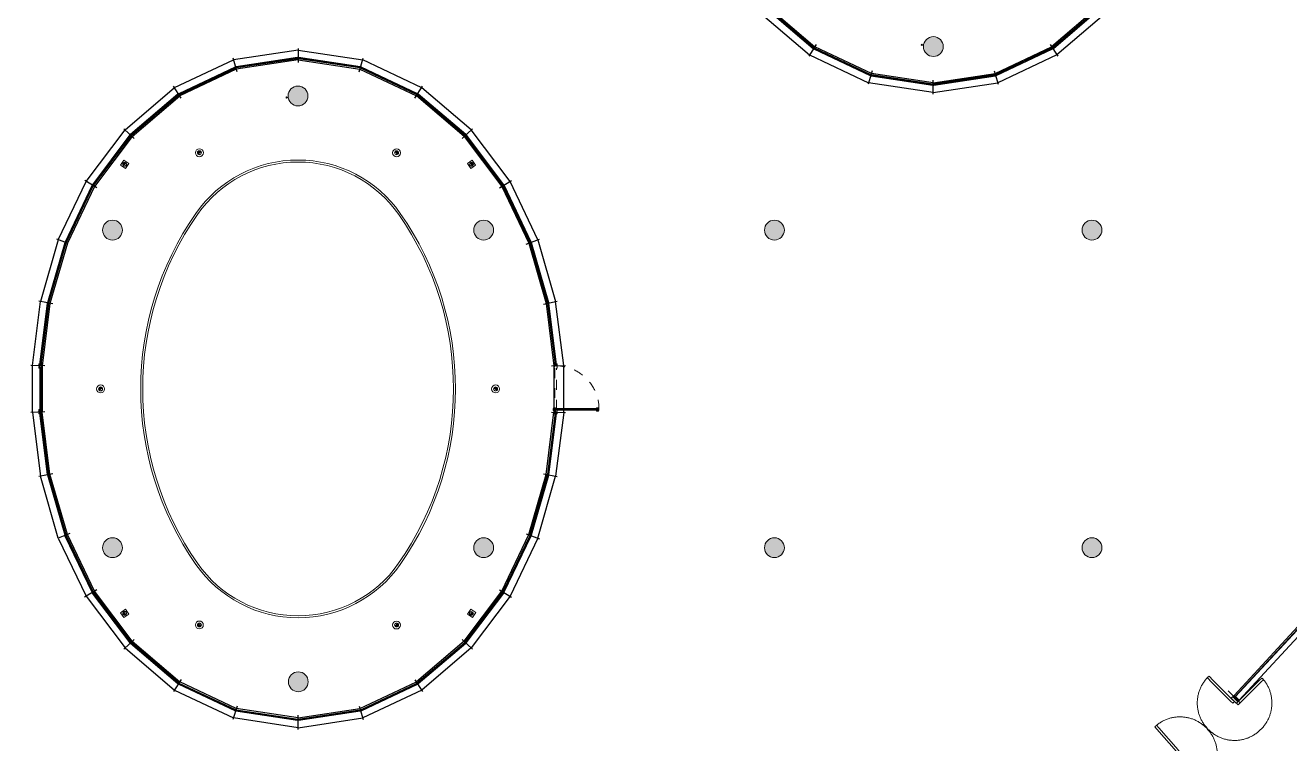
# Model space of a CAD drawing. Header units: centimetres. Extents: x 139057 to 200038, y 34824 to 80516.
# Drawn here: x 169900 to 173085, y 50234 to 52044 of the extents above; entities that cross this region are included whole.
import ezdxf

# ---------------------------------------------------------------- set-up
doc = ezdxf.new("R2010")
doc.units = ezdxf.units.CM
doc.header["$LTSCALE"] = 100
doc.linetypes.add('CENTER', pattern=[7, 4, -1, 1, -1])
doc.linetypes.add('HIDDEN', pattern=[0.5, 0.25, -0.25])
doc.layers.get('0').update_dxf_attribs({"lineweight": 0})
for name, color, linetype, lineweight in [('410_STRUTTURE_001-AM_0', 7, 'Continuous', 0), ('440_SIMBOLI_001-AM_0', 31, 'Continuous', 0), ('441_SERRAMENTI_001-AM_0', 1, 'Continuous', 0)]:
    doc.layers.add(name, color=color, linetype=linetype, lineweight=lineweight)
doc.layers.add('A-SE', color=252, linetype='Continuous')

# ---------------------------------------------------------------- blocks, each defined once
blk = doc.blocks.new('P1 OPEN SPACE$0$GLAZING-1589')
for p, q in [((10, -19), (10, 19)), ((10, 14), (1579, 14)), ((10, 13), (1579, 13)), ((10, 8), (1579, 8)), ((1579, -19), (1579, 19)), ((10, -8), (1579, -8)), ((10, -13), (1579, -13)), ((10, -14), (1579, -14))]:
    blk.add_line(p, q)
for points in [[(0, 19), (10, 19), (10, -19), (0, -19)], [(10, -19), (1579, -19), (1579, 19), (10, 19)], [(25, 8), (25, -8), (19, -8), (15, -4), (15, 4), (19, 8)], [(1564, 8), (1564, -8), (1570, -8), (1574, -4), (1574, 4), (1570, 8)], [(1579, 19), (1589, 19), (1589, -19), (1579, -19)]]:
    blk.add_lwpolyline(points, close=True)
blk = doc.blocks.new('P1 OPEN SPACE$0$glazing-door+frame')
for p, q in [((1774, 1029), (1640, -39)), ((1776, 1029), (1641, -39)), ((1781, 1028), (1646, -40)), ((1796, 1026), (1662, -42)), ((1801, 1026), (1667, -43)), ((1803, 1026), (1669, -43)), ((1769, 1030), (1809, 1035)), ((1769, 1030), (1809, 1035)), ((1770, 1040), (1808, 1025)), ((1770, 1040), (1808, 1025)), ((1793, 1000), (1777, 1002)), ((1793, 1000), (1777, 1002)), ((1784, 993), (1786, 1009)), ((1784, 993), (1786, 1009)), ((10, 14), (1562, 14)), ((10, 13), (1562, 13)), ((10, 8), (1562, 8)), ((1562, 19), (1572, -19)), ((1572, 19), (1562, -19)), ((10, -8), (1562, -8)), ((10, -13), (1562, -13)), ((10, -14), (1562, -14)), ((1634, -48), (1674, -43)), ((1635, -39), (1672, -53)), ((1666, -15), (1650, -13)), ((1659, -6), (1657, -22)), ((2782, -134), (2762, -168)), ((2772, -132), (2772, -171)), ((4277, -550), (2773, -166)), ((4278, -549), (2774, -165)), ((4279, -544), (2775, -160)), ((4283, -529), (2779, -145)), ((4284, -523), (2780, -139)), ((4284, -524), (2780, -140))]:
    blk.add_line(p, q)
for points in [[(1674, -43), (1635, -39), (1769, 1030), (1808, 1025)], [(1808, 1025), (1809, 1035), (1770, 1040), (1769, 1030)], [(1808, 1025), (1809, 1035), (1770, 1040), (1769, 1030)], [(1792, 1022), (1784, 1023), (1779, 1019), (1779, 1013), (1795, 1011), (1795, 1017)], [(1792, 1022), (1784, 1023), (1779, 1019), (1779, 1013), (1795, 1011), (1795, 1017)], [(0, 19), (10, 19), (10, -19), (0, -19)], [(10, 19), (1562, 19), (1562, -19), (10, -19)], [(25, 8), (25, -8), (19, -8), (15, -4), (15, 4), (19, 8)], [(1547, 8), (1547, -8), (1553, -8), (1557, -4), (1557, 4), (1553, 8)], [(1572, -19), (1562, -19), (1562, 19), (1572, 19)], [(1674, -43), (1672, -53), (1634, -48), (1635, -39)], [(1659, -36), (1651, -35), (1648, -31), (1648, -25), (1664, -27), (1663, -33)], [(2762, -168), (2772, -171), (2782, -134), (2772, -132)], [(4286, -518), (2782, -134), (2772, -171), (4276, -555)], [(2793, -148), (2789, -164), (2784, -162), (2781, -158), (2783, -150), (2788, -147)], [(4268, -525), (4264, -540), (4270, -542), (4275, -539), (4277, -531), (4274, -526)], [(4295, -520), (4286, -518), (4276, -555), (4286, -557)]]:
    blk.add_lwpolyline(points, close=True)
for points in [[(1746, 1012), (1752, 1057), (1767, 1055), (1768, 1065, -0.032948), (1776, 1066), (1791, 1065), (1787, 1058), (1797, 1056), (1796, 1064), (1810, 1062, -0.032943), (1818, 1058), (1816, 1049), (1831, 1047), (1826, 1003), (1811, 1004), (1815, 1034), (1765, 1040), (1761, 1011)], [(1750, 1015), (1755, 1054), (1769, 1052), (1771, 1062, -0.022866), (1776, 1063), (1786, 1062), (1783, 1055), (1801, 1053), (1799, 1060), (1810, 1059, -0.022861), (1814, 1057), (1813, 1046), (1828, 1045), (1823, 1006), (1814, 1007), (1818, 1037), (1762, 1044), (1759, 1014)], [(1549, 40), (1594, 34), (1592, 19), (1597, 19, 0.090501), (1589, -3), (1583, 0), (1581, -10), (1589, -8, 0.090496), (1591, -31), (1586, -30), (1584, -45), (1539, -40), (1541, -25), (1572, -25), (1572, 25), (1548, 25)], [(1552, 36), (1591, 31), (1589, 17), (1592, 16, 0.05881), (1587, 1), (1580, 5), (1578, -13), (1586, -12, 0.058805), (1587, -28), (1583, -27), (1582, -42), (1543, -37), (1544, -28), (1575, -28), (1575, 28), (1551, 28)], [(1617, -16), (1612, -61), (1626, -63), (1625, -72, 0.032948), (1632, -76), (1647, -78), (1646, -70), (1656, -71), (1652, -78), (1667, -80, 0.032943), (1675, -78), (1676, -69), (1691, -71), (1697, -26), (1682, -24), (1678, -54), (1628, -48), (1632, -18)], [(1620, -19), (1615, -58), (1630, -60), (1628, -70, 0.022866), (1633, -73), (1643, -74), (1642, -67), (1660, -69), (1657, -76), (1667, -77, 0.022861), (1672, -76), (1673, -66), (1688, -67), (1693, -29), (1684, -28), (1681, -57), (1625, -50), (1629, -21)], [(2799, -117), (2754, -112), (2753, -127), (2748, -126, -0.090501), (2750, -149), (2757, -147), (2756, -157), (2749, -154, -0.090496), (2741, -175), (2746, -176), (2744, -191), (2789, -197), (2791, -182), (2761, -174), (2773, -126), (2797, -132)], [(2796, -120), (2757, -115), (2755, -130), (2752, -129, -0.05881), (2753, -145), (2761, -143), (2758, -162), (2751, -158, -0.058805), (2746, -173), (2750, -174), (2748, -188), (2786, -193), (2788, -184), (2757, -176), (2771, -122), (2795, -128)]]:
    blk.add_lwpolyline(points, format="xyb", close=True)
at = {"linetype": 'HIDDEN', "ltscale": 10}
blk.add_lwpolyline([(1646, -53), (1601, -47), (1603, -33), (1594, -31, -0.032943), (1592, -23), (1593, -11, -0.500071), (1595, -1), (1596, 11, -0.032948), (1600, 18), (1609, 17), (1611, 32), (1656, 26), (1653, 6), (2690, -124), (2693, -104), (2737, -109), (2735, -124), (2745, -126, -0.032948), (2747, -133), (2745, -146, -0.500071), (2744, -156), (2742, -168, -0.032943), (2739, -175), (2729, -174), (2727, -189), (2683, -183), (2685, -163), (1648, -33)], format="xyb", close=True, dxfattribs=at)
for centre, start, end in [((1793, 1061), 29.7063, 135.9795), ((1585, -5), 299.7063, 45.9795), ((1650, -74), 209.7062, 315.9795), ((2753, -152), 119.7062, 225.9795)]:
    blk.add_arc(centre, 6.25, start, end)
blk.add_arc((1666, -15), 1090, 351.823, 83.2636, dxfattribs=at)
blk = doc.blocks.new('P1 OPEN SPACE$0$glazing-frame')
for p, q in [((10, 14), (1562, 14)), ((10, 13), (1562, 13)), ((10, 8), (1562, 8)), ((1562, 19), (1572, -19)), ((1572, 19), (1562, -19)), ((1633, 8), (1619, -29)), ((1624, 10), (1629, -30)), ((2709, -132), (1633, 4)), ((2709, -133), (1633, 2)), ((10, -8), (1562, -8)), ((10, -13), (1562, -13)), ((10, -14), (1562, -14)), ((2706, -159), (1629, -24)), ((2706, -160), (1629, -25)), ((2707, -154), (1630, -19)), ((2709, -138), (1632, -3)), ((2720, -128), (2705, -165)), ((2720, -128), (2705, -165)), ((2710, -127), (2715, -167)), ((2710, -127), (2715, -167)), ((2782, -134), (2762, -168)), ((2772, -132), (2772, -171)), ((4277, -550), (2773, -166)), ((4278, -549), (2774, -165)), ((4279, -544), (2775, -160)), ((4283, -529), (2779, -145)), ((4284, -523), (2780, -139)), ((4284, -524), (2780, -140))]:
    blk.add_line(p, q)
for points in [[(0, 19), (10, 19), (10, -19), (0, -19)], [(10, 19), (1562, 19), (1562, -19), (10, -19)], [(25, 8), (25, -8), (19, -8), (15, -4), (15, 4), (19, 8)], [(1548, 25), (1549, 40), (1594, 34), (1592, 19), (1609, 17), (1611, 32), (1656, 26), (1654, 11), (1624, 15), (1618, -34), (1648, -38), (1646, -53), (1601, -47), (1603, -33), (1586, -30), (1584, -45), (1539, -40), (1541, -25), (1572, -25), (1572, 25)], [(1551, 28), (1552, 36), (1591, 31), (1589, 17), (1612, 14), (1614, 29), (1652, 24), (1651, 15), (1622, 19), (1615, -37), (1644, -41), (1643, -50), (1605, -45), (1606, -30), (1583, -27), (1582, -42), (1543, -37), (1544, -28), (1575, -28), (1575, 28)], [(1547, 8), (1547, -8), (1553, -8), (1557, -4), (1557, 4), (1553, 8)], [(1572, -19), (1562, -19), (1562, 19), (1572, 19)], [(1629, -30), (1619, -29), (1624, 10), (1633, 8)], [(1629, -30), (1633, 8), (2710, -127), (2705, -165)], [(1635, -15), (1636, -8), (1641, -4), (1647, -5), (1645, -21), (1639, -20)], [(2795, -128), (2796, -120), (2757, -115), (2755, -130), (2732, -127), (2734, -112), (2695, -107), (2694, -116), (2724, -120), (2717, -175), (2687, -172), (2686, -181), (2725, -186), (2727, -171), (2750, -174), (2748, -188), (2786, -193), (2788, -184), (2757, -176), (2771, -122)], [(2702, -149), (2703, -141), (2700, -137), (2694, -136), (2692, -152), (2698, -153)], [(2702, -149), (2703, -141), (2700, -137), (2694, -136), (2692, -152), (2698, -153)], [(2705, -165), (2715, -167), (2720, -128), (2710, -127)], [(2705, -165), (2715, -167), (2720, -128), (2710, -127)], [(2762, -168), (2772, -171), (2782, -134), (2772, -132)], [(4286, -518), (2782, -134), (2772, -171), (4276, -555)], [(2793, -148), (2789, -164), (2784, -162), (2781, -158), (2783, -150), (2788, -147)], [(4268, -525), (4264, -540), (4270, -542), (4275, -539), (4277, -531), (4274, -526)], [(4295, -520), (4286, -518), (4276, -555), (4286, -557)]]:
    blk.add_lwpolyline(points, close=True)
blk = doc.blocks.new('DN80')
h = blk.add_hatch(color=253)
edge = h.paths.add_edge_path()
edge.add_arc((0, 0), 39.7, -90.202, 90.202, ccw=False)
edge.add_arc((0, -20), 19.9, 269.6007, 449.8011)
edge.add_arc((0, 20), 19.9, 89.8966, 270.294, ccw=False)
edge.add_arc((0, 40), 0.0707, 180.2035, 359.9966, ccw=False)
at = {"color": 253}
blk.add_lwpolyline([(0, 40, -1.003531), (0, -40, 1.00175), (0, 0, -1.003475), (0, 40, -0.998196)], format="xyb", close=True, dxfattribs=at)
blk.add_circle((0, 0), 44.5)
blk.add_circle((0, 0), 44.5)

msp = doc.modelspace()

# ---------------------------------------------------------------- hatches: boundary and pattern name
at = {"layer": '410_STRUTTURE_001-AM_0'}
msp.add_hatch(color=256, dxfattribs=at).paths.add_polyline_path([(172162.6, 51990.1, 1), (172212.6, 51990.1, 1)])
h = msp.add_hatch(color=256, dxfattribs=at)
edge = h.paths.add_edge_path()
edge.add_arc((170586.9, 51865.7), 25, 0, 360)
h = msp.add_hatch(color=256, dxfattribs=at)
edge = h.paths.add_edge_path()
edge.add_arc((170119.6, 51527.8), 25, 0, 360)
h = msp.add_hatch(color=256, dxfattribs=at)
edge = h.paths.add_edge_path()
edge.add_arc((171054.6, 51527.8), 25, 0, 360)
h = msp.add_hatch(color=256, dxfattribs=at)
edge = h.paths.add_edge_path()
edge.add_arc((171787.1, 51527.8), 25, 0, 360)
h = msp.add_hatch(color=256, dxfattribs=at)
edge = h.paths.add_edge_path()
edge.add_arc((172587.1, 51527.8), 25, 0, 360)
h = msp.add_hatch(color=256, dxfattribs=at)
edge = h.paths.add_edge_path()
edge.add_arc((170119.6, 50727.8), 25, 0, 360)
h = msp.add_hatch(color=256, dxfattribs=at)
edge = h.paths.add_edge_path()
edge.add_arc((171054.6, 50727.8), 25, 0, 360)
h = msp.add_hatch(color=256, dxfattribs=at)
edge = h.paths.add_edge_path()
edge.add_arc((173387.1, 50727.7), 25, 0, 360)
edge = h.paths.add_edge_path()
edge.add_arc((172587.1, 50727.8), 25, 0, 360)
edge = h.paths.add_edge_path()
edge.add_arc((171787.1, 50727.8), 25, 0, 360)
h = msp.add_hatch(color=256, dxfattribs=at)
edge = h.paths.add_edge_path()
edge.add_arc((172587.1, 50727.8), 25, 0, 360)
h = msp.add_hatch(color=256, dxfattribs=at)
edge = h.paths.add_edge_path()
edge.add_arc((170587.6, 50390.1), 25, 0, 360)
at = {"layer": '440_SIMBOLI_001-AM_0'}
h = msp.add_hatch(color=256, dxfattribs=at)
edge = h.paths.add_edge_path()
edge.add_arc((172158.6, 51994.3), 1.5, 105.66, 465.66)
h = msp.add_hatch(color=256, dxfattribs=at)
edge = h.paths.add_edge_path()
edge.add_arc((170558.3, 51862), 1.5, 105.66, 465.66)

# ---------------------------------------------------------------- linework, layer by layer
at = {"layer": '410_STRUTTURE_001-AM_0'}
for centre in [(172187.6, 51990.1, 0), (170586.9, 51865.7, 0), (170119.6, 51527.8, 0), (171054.6, 51527.8, 0), (171787.1, 51527.8, 0), (172587.1, 51527.8, 0), (170119.6, 50727.8, 0), (171054.6, 50727.8, 0), (171787.1, 50727.8, 0), (172587.1, 50727.8, 0), (170587.6, 50390.1, 0)]:
    msp.add_circle(centre, 25, dxfattribs=at)
at = {"layer": '440_SIMBOLI_001-AM_0', "elevation": 0}
for points in [[(170139.9, 51691.7), (170148.5, 51704), (170160.8, 51695.5), (170152.3, 51683.1)], [(171034.4, 51691.6), (171025.9, 51703.9), (171013.6, 51695.4), (171022.1, 51683)], [(170139.9, 50564), (170148.4, 50551.7), (170160.8, 50560.2), (170152.2, 50572.6)], [(171034.7, 50564.3), (171026.2, 50552), (171013.8, 50560.5), (171022.4, 50572.8)]]:
    msp.add_lwpolyline(points, close=True, dxfattribs=at)
for points in [[(170329.6, 51570, 0.314307), (170329.6, 50685.7, 0.521714), (170844.6, 50685.7, 0.314307), (170844.7, 51570, 0.521714)], [(170333.7, 51567.1, 0.314307), (170333.7, 50688.6, 0.521714), (170840.5, 50688.5, 0.314307), (170840.6, 51567.1, 0.521714)]]:
    msp.add_lwpolyline(points, format="xyb", close=True, dxfattribs=at)
at = {"layer": '440_SIMBOLI_001-AM_0'}
for centre, radius in [((172158.6, 51994.3, 0), 1.5), ((170558.3, 51862, 0), 1.5), ((170338.5, 51722.6, 0), 10), ((170835.2, 51722.5, 0), 10), ((170338.5, 51722.6, 0), 5), ((170835.2, 51722.5, 0), 5), ((170150.4, 51693.6, 0), 5), ((171024, 51693.5, 0), 5), ((170089.6, 51127.8, 0), 10), ((170089.6, 51127.8, 0), 5), ((171084.6, 51127.7, 0), 10), ((171084.6, 51127.7, 0), 5), ((170150.2, 50562.2, 0), 5), ((171023.8, 50562.1, 0), 5), ((170338.4, 50533.2, 0), 10), ((170338.4, 50533.2, 0), 5), ((170835.1, 50533.1, 0), 10), ((170835.1, 50533.1, 0), 5)]:
    msp.add_circle(centre, radius, dxfattribs=at)
at = {"layer": '441_SERRAMENTI_001-AM_0'}
for p, q in [((172945.1, 50355.8, 0), (173135.8, 50561.8, 0)), ((172958, 50343.6, 0), (173138.1, 50538.6, 0))]:
    msp.add_line(p, q, dxfattribs=at)
at = {"layer": '441_SERRAMENTI_001-AM_0', "linetype": 'CENTER'}
msp.add_line((172959.9, 50337.9, 0), (172930.4, 50367.5, 0), dxfattribs=at)
at = {"layer": '441_SERRAMENTI_001-AM_0', "elevation": 0}
msp.add_lwpolyline([(172947.5, 50352.9), (173136.5, 50556.7), (172947.5, 50352.9), (172948.2, 50352.1), (173137.3, 50556.2), (173136.5, 50556.7)], dxfattribs=at)
for points in [[(172887.6, 50398.5), (172887.4, 50398.7), (172887.6, 50398.8), (172882.4, 50404.1, 0.201647), (172878.1, 50399.8), (172883.3, 50394.6), (172883.5, 50394.8), (172883.6, 50394.6, -0.342519), (172883.6, 50394.4), (172883.5, 50394.4), (172936.1, 50341.5), (172936.2, 50341.6, -0.342519), (172936.4, 50341.6), (172936.5, 50341.5), (172936.3, 50341.3), (172941.6, 50336), (172945.9, 50340.2), (172940.6, 50345.6), (172940.4, 50345.4), (172940.3, 50345.5, -0.347925), (172940.3, 50345.7), (172940.4, 50345.8), (172887.8, 50398.6), (172887.8, 50398.6, -0.342519)], [(172750.8, 50270.8), (172750.7, 50270.9), (172750.5, 50270.7), (172745.6, 50276.3, -0.201647), (172750.1, 50280.2), (172755, 50274.7), (172754.8, 50274.5), (172754.9, 50274.4, 0.342519), (172755.1, 50274.4), (172755.2, 50274.5), (172804.3, 50218.5), (172804.3, 50218.4, 0.342519), (172804.2, 50218.2), (172804.3, 50218.1), (172804.5, 50218.2), (172809.5, 50212.6), (172804.9, 50208.6), (172800, 50214.2), (172800.2, 50214.4), (172800.1, 50214.5, 0.347925), (172799.9, 50214.5), (172799.8, 50214.5), (172750.7, 50270.5), (172750.7, 50270.6, 0.342519)]]:
    msp.add_lwpolyline(points, format="xyb", close=True, dxfattribs=at)
at = {"layer": '441_SERRAMENTI_001-AM_0', "linetype": 'HIDDEN', "ltscale": 20, "elevation": 0}
for points in [[(173017.9, 50397, -0.398076), (173012, 50269.5, -0.417928), (172880.1, 50270.3)], [(172743.4, 50140.6, 0.398076), (172871, 50137.8, 0.417928), (172879.2, 50269.5)]]:
    msp.add_lwpolyline(points, format="xyb", dxfattribs=at)
msp.add_lwpolyline([(173013.4, 50390.1), (173013.5, 50390.2), (173013.7, 50390), (173019, 50395.2, 0.201647), (173014.7, 50399.5), (173009.5, 50394.3), (173009.7, 50394.1), (173009.5, 50394, -0.342519), (173009.3, 50394), (173009.3, 50394.1), (172956.4, 50341.5), (172956.5, 50341.5, -0.342519), (172956.5, 50341.3), (172956.4, 50341.2), (172956.2, 50341.3), (172950.9, 50336.1), (172955.1, 50331.8), (172960.4, 50337.1), (172960.3, 50337.2), (172960.4, 50337.4, -0.347925), (172960.6, 50337.3), (172960.7, 50337.3), (173013.5, 50389.8), (173013.4, 50389.9, -0.342519)], format="xyb", close=True, dxfattribs=at)
at = {"layer": '441_SERRAMENTI_001-AM_0', "elevation": 0}
for points in [[(172954.2, 50339.8), (172950.7, 50336.3), (172938.2, 50348.8, -0.414214), (172938.2, 50349), (172941.3, 50352.1, -0.414214), (172941.5, 50352.1), (172943.5, 50350.1, 0.414214), (172943.6, 50350.1), (172943.8, 50350.2)], [(172945.5, 50348.9), (172945.3, 50348.7), (172954.2, 50339.8), (172958, 50343.6), (172949.2, 50352.5), (172947.8, 50351.2), (172946.5, 50352.5), (172947.9, 50353.9), (172947.7, 50354, 0.414214), (172947.6, 50354), (172947.3, 50353.8, -0.414214), (172947.3, 50353.8), (172945.2, 50355.8, 0.414214), (172945.1, 50355.8), (172944.7, 50355.4, 0.414214), (172944.7, 50355.3), (172946.3, 50353.7, -0.414214), (172946.3, 50353.6), (172944.2, 50351.6, -0.414214), (172944.1, 50351.6), (172942.5, 50353.2, 0.414214), (172942.4, 50353.2), (172942, 50352.7, 0.414214), (172942, 50352.6), (172944, 50350.6, -0.414214), (172944, 50350.5), (172943.8, 50350.2, 0.41791), (172943.8, 50350.1), (172943.9, 50349.9), (172945.3, 50351.3), (172946.6, 50350), (172945.3, 50348.7)]]:
    msp.add_lwpolyline(points, format="xyb", dxfattribs=at)
at = {"layer": '441_SERRAMENTI_001-AM_0', "linetype": 'HIDDEN', "ltscale": 20}
for centre, radius, start, end in [((172945.3, 50336.5, 0), 92.9, 134.7699, 225.4077), ((172808.8, 50209, 0), 92.8, 40.665, 131.3172)]:
    msp.add_arc(centre, radius, start, end, dxfattribs=at)
at = {"layer": 'A-SE'}
for p, q in [((171769, 52092, 0), (171889, 51989.7, 0)), ((172605.4, 52091.9, 0), (172485.4, 51989.6, 0)), ((171751.2, 52075.2, 0), (171875.7, 51969.1, 0)), ((172623.2, 52075.2, 0), (172498.7, 51969, 0)), ((171892.7, 51995.4, 0), (171873.5, 51965.6, 0)), ((172031.5, 51922.4, 0), (171889, 51989.7, 0)), ((172343, 51922.4, 0), (172485.4, 51989.6, 0)), ((172481.7, 51995.4, 0), (172501, 51965.6, 0)), ((170275.6, 51886.6, 0), (170424.3, 51956.7, 0)), ((170433.4, 51926.6, 0), (170423.2, 51960.6, 0)), ((170587.1, 51981.2, 0), (170424.3, 51956.7, 0)), ((170587.1, 51956.6, 0), (170431.4, 51933.2, 0)), ((170587.1, 51985.3, 0), (170587.1, 51949.8, 0)), ((170587.1, 51981.2, 0), (170750, 51956.7, 0)), ((170587.1, 51956.6, 0), (170742.9, 51933.2, 0)), ((170740.9, 51926.6, 0), (170751.2, 51960.6, 0)), ((170898.6, 51886.5, 0), (170750, 51956.7, 0)), ((171875.7, 51969.1, 0), (172024.4, 51898.9, 0)), ((172498.7, 51969, 0), (172350.1, 51898.9, 0)), ((170431.4, 51933.2, 0), (170288.9, 51866, 0)), ((170742.9, 51933.2, 0), (170885.3, 51865.9, 0)), ((172033.5, 51929, 0), (172023.2, 51895, 0)), ((172187.2, 51899, 0), (172031.5, 51922.4, 0)), ((172187.2, 51899, 0), (172343, 51922.4, 0)), ((172341, 51929, 0), (172351.2, 51895, 0)), ((172187.2, 51874.4, 0), (172024.4, 51898.9, 0)), ((172187.2, 51870.3, 0), (172187.2, 51905.8, 0)), ((172187.2, 51874.4, 0), (172350.1, 51898.9, 0)), ((170151.1, 51780.4, 0), (170275.6, 51886.6, 0)), ((170168.9, 51763.7, 0), (170288.9, 51866, 0)), ((170292.7, 51860.1, 0), (170273.4, 51890, 0)), ((170881.6, 51860.2, 0), (170900.9, 51890, 0)), ((171005.3, 51763.6, 0), (170885.3, 51865.9, 0)), ((171023.1, 51780.4, 0), (170898.6, 51886.5, 0)), ((170053, 51650.3, 0), (170151.1, 51780.4, 0)), ((170168.9, 51763.7, 0), (170073.9, 51637.6, 0)), ((170174, 51758.9, 0), (170148.1, 51783.2, 0)), ((171000.4, 51758.9, 0), (171026.2, 51783.3, 0)), ((171005.3, 51763.6, 0), (171100.4, 51637.5, 0)), ((171121.2, 51650.2, 0), (171023.1, 51780.4, 0)), ((169983, 51503.7, 0), (170053, 51650.3, 0)), ((170073.9, 51637.6, 0), (170005.8, 51495, 0)), ((170079.9, 51634, 0), (170049.5, 51652.4, 0)), ((171094.5, 51634, 0), (171124.9, 51652.4, 0)), ((171100.4, 51637.5, 0), (171168.4, 51494.9, 0)), ((171191.2, 51503.6, 0), (171121.2, 51650.2, 0)), ((169983, 51503.7, 0), (169938.2, 51348, 0)), ((170005.8, 51495, 0), (169962.1, 51343.1, 0)), ((170005.8, 51495, 0), (169979.2, 51505.1, 0)), ((171162, 51492.5, 0), (171195.2, 51505.1, 0)), ((171168.4, 51494.9, 0), (171212.1, 51343, 0)), ((171191.2, 51503.6, 0), (171236, 51347.9, 0)), ((169968.9, 51341.7, 0), (169934.2, 51348.8, 0)), ((171205.4, 51341.6, 0), (171240.2, 51348.7, 0)), ((169918, 51187, 0), (169938.2, 51348, 0)), ((169962.1, 51343.1, 0), (169942.4, 51186.3, 0)), ((171212.1, 51343, 0), (171231.8, 51186.3, 0)), ((171256.2, 51186.9, 0), (171236, 51347.9, 0)), ((169949.1, 51186.1, 0), (169913.6, 51187.1, 0)), ((169918, 51068.7, 0), (169918, 51187, 0)), ((169942.4, 51186.3, 0), (169942.4, 51069.5, 0)), ((171225.3, 51186.1, 0), (171260.8, 51187, 0)), ((171231.8, 51186.3, 0), (171231.8, 51069.4, 0)), ((171256.2, 51068.7, 0), (171256.2, 51186.9, 0)), ((169949, 51069.7, 0), (169913.5, 51068.6, 0)), ((169918, 51068.7, 0), (169938.2, 50907.8, 0)), ((169962.1, 50912.7, 0), (169942.4, 51069.5, 0)), ((171212.1, 50912.6, 0), (171231.8, 51069.4, 0)), ((171225.3, 51069.6, 0), (171260.8, 51068.5, 0)), ((171256.2, 51068.7, 0), (171236, 50907.7, 0)), ((169968.9, 50914.1, 0), (169934.1, 50906.9, 0)), ((169983, 50752.1, 0), (169938.2, 50907.8, 0)), ((170005.8, 50760.7, 0), (169962.1, 50912.7, 0)), ((171168.4, 50760.7, 0), (171212.1, 50912.6, 0)), ((171191.2, 50752, 0), (171236, 50907.7, 0)), ((171205.4, 50914, 0), (171240.2, 50906.8, 0)), ((170012.3, 50763.2, 0), (169983, 50752.1, 0)), ((169983, 50752.1, 0), (170053, 50605.5, 0)), ((170073.9, 50618.1, 0), (170005.8, 50760.7, 0)), ((171100.3, 50618.1, 0), (171168.4, 50760.7, 0)), ((171191.2, 50752, 0), (171121.2, 50605.4, 0)), ((171162, 50763.1, 0), (171195.2, 50750.5, 0)), ((170079.8, 50621.7, 0), (170049.4, 50603.3, 0)), ((170168.9, 50492.1, 0), (170073.9, 50618.1, 0)), ((171005.3, 50492, 0), (171100.3, 50618.1, 0)), ((171094.5, 50621.6, 0), (171124.8, 50603.2, 0)), ((170053, 50605.5, 0), (170151.1, 50475.3, 0)), ((171121.2, 50605.4, 0), (171023.1, 50475.2, 0)), ((170173.9, 50496.8, 0), (170148, 50472.4, 0)), ((170168.9, 50492.1, 0), (170288.9, 50389.7, 0)), ((171005.3, 50492, 0), (170885.3, 50389.7, 0)), ((171000.3, 50496.7, 0), (171026.2, 50472.3, 0)), ((170151.1, 50475.3, 0), (170275.6, 50369.1, 0)), ((171023.1, 50475.2, 0), (170898.6, 50369.1, 0)), ((170292.6, 50395.5, 0), (170273.3, 50365.7, 0)), ((170881.6, 50395.4, 0), (170900.8, 50365.6, 0)), ((170275.6, 50369.1, 0), (170424.2, 50299, 0)), ((170431.3, 50322.5, 0), (170288.9, 50389.7, 0)), ((170742.8, 50322.5, 0), (170885.3, 50389.7, 0)), ((170898.6, 50369.1, 0), (170749.9, 50299, 0)), ((170433.3, 50329, 0), (170423, 50295.1, 0)), ((170587.1, 50274.4, 0), (170424.2, 50299, 0)), ((170587.1, 50299, 0), (170431.3, 50322.5, 0)), ((170587.1, 50299, 0), (170742.8, 50322.5, 0)), ((170587.1, 50270.3, 0), (170587.1, 50305.8, 0)), ((170587.1, 50274.4, 0), (170749.9, 50299, 0)), ((170740.8, 50329, 0), (170751.1, 50295, 0))]:
    msp.add_line(p, q, dxfattribs=at)

# ---------------------------------------------------------------- block references
at = {"layer": '440_SIMBOLI_001-AM_0', "yscale": 0.1, "zscale": 0.1}
for p, xscale, rotation in [((170338.5, 51722.6, 0), 0.1, 89.9977196824093), ((170835.2, 51722.5, 0), -0.1, 269.9892932098898), ((170150.4, 51693.6, 0), 0.1, 89.9977196824093), ((171024, 51693.5, 0), -0.1, 269.9892932103111), ((170089.6, 51127.8, 0), 0.1, 89.9977196824093), ((171084.6, 51127.7, 0), -0.1000000000000002, 269.9892932104109), ((170150.2, 50562.2, 0), -0.1, 89.98929321043617), ((171023.8, 50562.1, 0), 0.1, 269.9977196825342), ((170338.4, 50533.2, 0), -0.1, 89.98929321053873), ((170835.1, 50533.1, 0), 0.1, 269.9977196830582)]:
    msp.add_blockref('DN80', p, dxfattribs=dict(at, xscale=xscale, rotation=rotation))
at = {"layer": '441_SERRAMENTI_001-AM_0'}
for name, p, xscale, yscale, zscale, rotation in [('P1 OPEN SPACE$0$GLAZING-1589', (171886.4, 51985.5, 0), 0.1, 0.1, 0.1, 139.5545903755152), ('P1 OPEN SPACE$0$GLAZING-1589', (172488.1, 51985.5, 0), -0.1, 0.1, 0.1, 220.4463968182488), ('P1 OPEN SPACE$0$GLAZING-1589', (172030.2, 51917.7, 0), 0.1, 0.1, 0.1, 154.7449829023288), ('P1 OPEN SPACE$0$GLAZING-1589', (172344.4, 51917.7, 0), -0.1, 0.1, 0.1, 205.2560040503193), ('P1 OPEN SPACE$0$GLAZING-1589', (170587.2, 51961.6, 0), -0.09999999999999996, 0.1, 0.1, 8.563073304984464), ('P1 OPEN SPACE$0$GLAZING-1589', (170587.2, 51961.6, 0), 0.1, 0.1, 0.1, 351.4239395447707), ('P1 OPEN SPACE$0$GLAZING-1589', (170430.1, 51937.9, 0), -0.1, 0.1, 0.1, 25.24901699252661), ('P1 OPEN SPACE$0$GLAZING-1589', (170744.3, 51937.9, 0), 0.1, 0.1, 0.1, 334.7379954282254), ('P1 OPEN SPACE$0$GLAZING-1589', (172187.3, 51894, 0), 0.1, 0.1, 0.1, 171.4309265891976), ('P1 OPEN SPACE$0$GLAZING-1589', (172187.3, 51894, 0), -0.1, 0.1, 0.1, 188.5700603580001), ('P1 OPEN SPACE$0$GLAZING-1589', (170286.4, 51870.2, 0), -0.1, 0.1, 0.1, 40.43940962457101), ('P1 OPEN SPACE$0$GLAZING-1589', (170888, 51870.1, 0), 0.1, 0.1, 0.1, 319.547603122333), ('P1 OPEN SPACE$0$GLAZING-1589', (170165.4, 51767.1, 0), -0.1, 0.1, 0.1, 52.98669051064462), ('P1 OPEN SPACE$0$GLAZING-1589', (171008.9, 51767, 0), 0.1, 0.1, 0.1, 307.000322704162), ('P1 OPEN SPACE$0$GLAZING-1589', (170069.8, 51640.2, 0), -0.1, 0.1, 0.1, 64.46978822451082), ('P1 OPEN SPACE$0$GLAZING-1589', (171104.6, 51640.1, 0), 0.09999999999999998, 0.09999999999999998, 0.09999999999999998, 295.517224711718), ('P1 OPEN SPACE$0$GLAZING-1589', (170001.3, 51496.8, 0), -0.1, 0.1, 0.1, 73.94484821361615), ('P1 OPEN SPACE$0$GLAZING-1589', (171173, 51496.7, 0), 0.1, 0.1, 0.1, 286.0421647240344), ('P1 OPEN SPACE$0$glazing-frame', (169957.3, 50911.7, 0), 0.1, 0.1, 0.1, 97.15064837460987), ('P1 OPEN SPACE$0$glazing-door+frame', (171216.9, 50911.5, 0), -0.1, 0.1, 0.1, 262.8363645153489), ('P1 OPEN SPACE$0$GLAZING-1589', (170001.2, 50759, 0), 0.1, 0.1, 0.1, 106.0421647240344), ('P1 OPEN SPACE$0$GLAZING-1589', (171172.9, 50758.8, 0), -0.1, 0.1, 0.1, 253.9448477382689), ('P1 OPEN SPACE$0$GLAZING-1589', (170069.6, 50615.6, 0), 0.1, 0.1, 0.1, 115.517224711718), ('P1 OPEN SPACE$0$GLAZING-1589', (171104.5, 50615.5, 0), -0.1, 0.1, 0.1, 244.469788435359), ('P1 OPEN SPACE$0$GLAZING-1589', (170165.3, 50488.7, 0), 0.1, 0.1, 0.1, 127.000322228871), ('P1 OPEN SPACE$0$GLAZING-1589', (171008.8, 50488.6, 0), -0.1, 0.1, 0.1, 232.9866905106446), ('P1 OPEN SPACE$0$GLAZING-1589', (170286.2, 50385.6, 0), 0.1, 0.1, 0.1, 139.5476031818374), ('P1 OPEN SPACE$0$GLAZING-1589', (170887.9, 50385.5, 0), -0.09999999999999999, 0.1, 0.1, 220.439409624571), ('P1 OPEN SPACE$0$GLAZING-1589', (170429.9, 50317.8, 0), 0.1, 0.1, 0.1, 154.7379959497669), ('P1 OPEN SPACE$0$GLAZING-1589', (170744.1, 50317.7, 0), -0.1, 0.1, 0.1, 205.2490170977574), ('P1 OPEN SPACE$0$GLAZING-1589', (170587, 50294.1, 0), 0.1, 0.1, 0.1, 171.4239396420861), ('P1 OPEN SPACE$0$GLAZING-1589', (170587, 50294.1, 0), -0.1, 0.1, 0.1, 188.5630734108886)]:
    msp.add_blockref(name, p, dxfattribs=dict(at, xscale=xscale, yscale=yscale, zscale=zscale, rotation=rotation))

doc.saveas('drawing.dxf')
